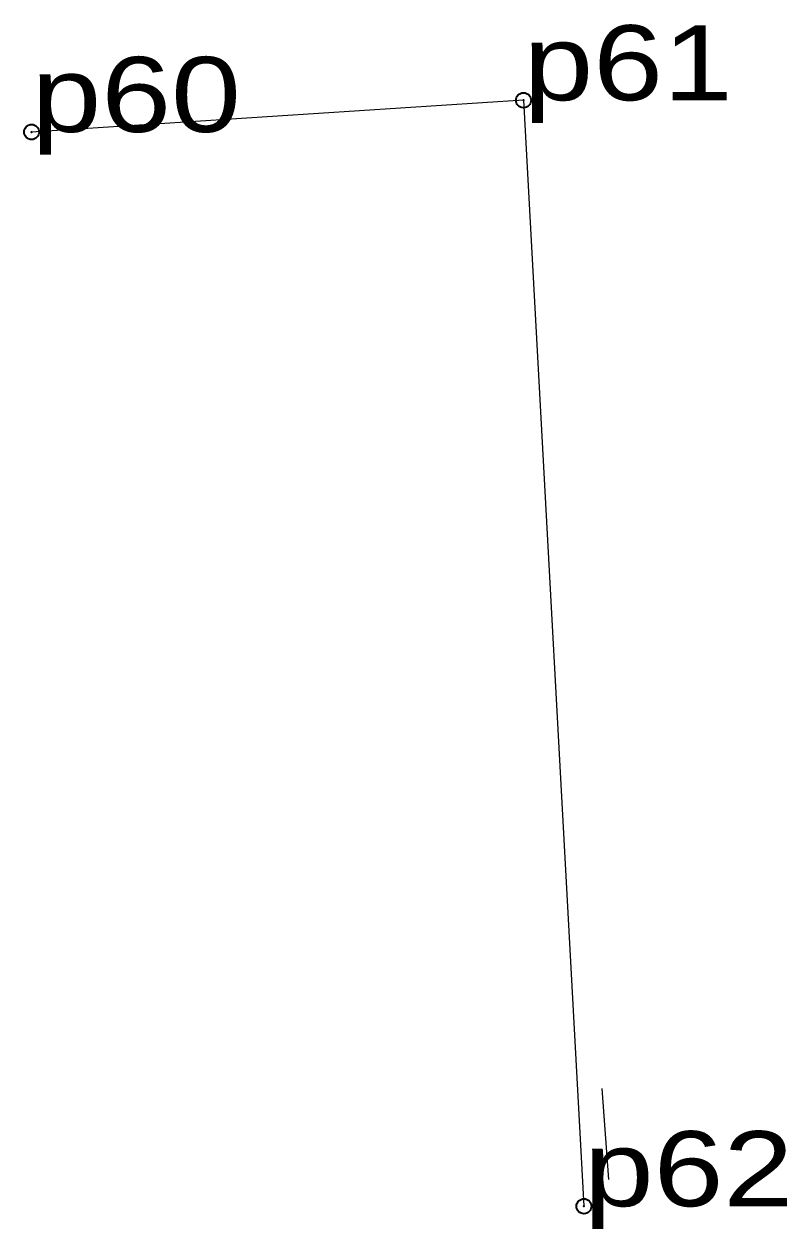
# Model space of a CAD drawing. Header units: metres. Extents: x 536317 to 552141, y 1827901 to 1839668.
# Drawn here: x 537841.33 to 537859.63, y 1837133.9 to 1837162.78 of the extents above; entities that cross this region are included whole.
import ezdxf

# ---------------------------------------------------------------- set-up
doc = ezdxf.new("R2010")
doc.units = ezdxf.units.M
doc.header["$LTSCALE"] = 0.72
doc.header["$PDMODE"] = 32
doc.header["$PDSIZE"] = 0.36
doc.layers.add('10', color=7, linetype='Continuous', lineweight=13)
doc.layers.add('12', color=7, linetype='Continuous')
doc.layers.add('7', color=7, linetype='Continuous')

msp = doc.modelspace()

# ---------------------------------------------------------------- linework, layer by layer
at = {"layer": '10'}
for p, q in [((537853.31, 1837160.95), (537841.51, 1837160.19)), ((537853.31, 1837160.95), (537854.76, 1837134.44)), ((537855.36, 1837135.08), (537855.2, 1837137.26))]:
    msp.add_line(p, q, dxfattribs=at)
at = {"layer": '7'}
for p in [(537853.31, 1837160.95), (537841.51, 1837160.19), (537854.76, 1837134.44)]:
    msp.add_point(p, dxfattribs=at)

# ---------------------------------------------------------------- texts
at = {"layer": '12', "width": 1.25}
for s, p in [('p61', (537853.31, 1837160.95)), ('p60', (537841.51, 1837160.19)), ('p62', (537854.76, 1837134.44))]:
    msp.add_text(s, height=1.8, dxfattribs=at).set_placement(p)

doc.saveas('drawing.dxf')
